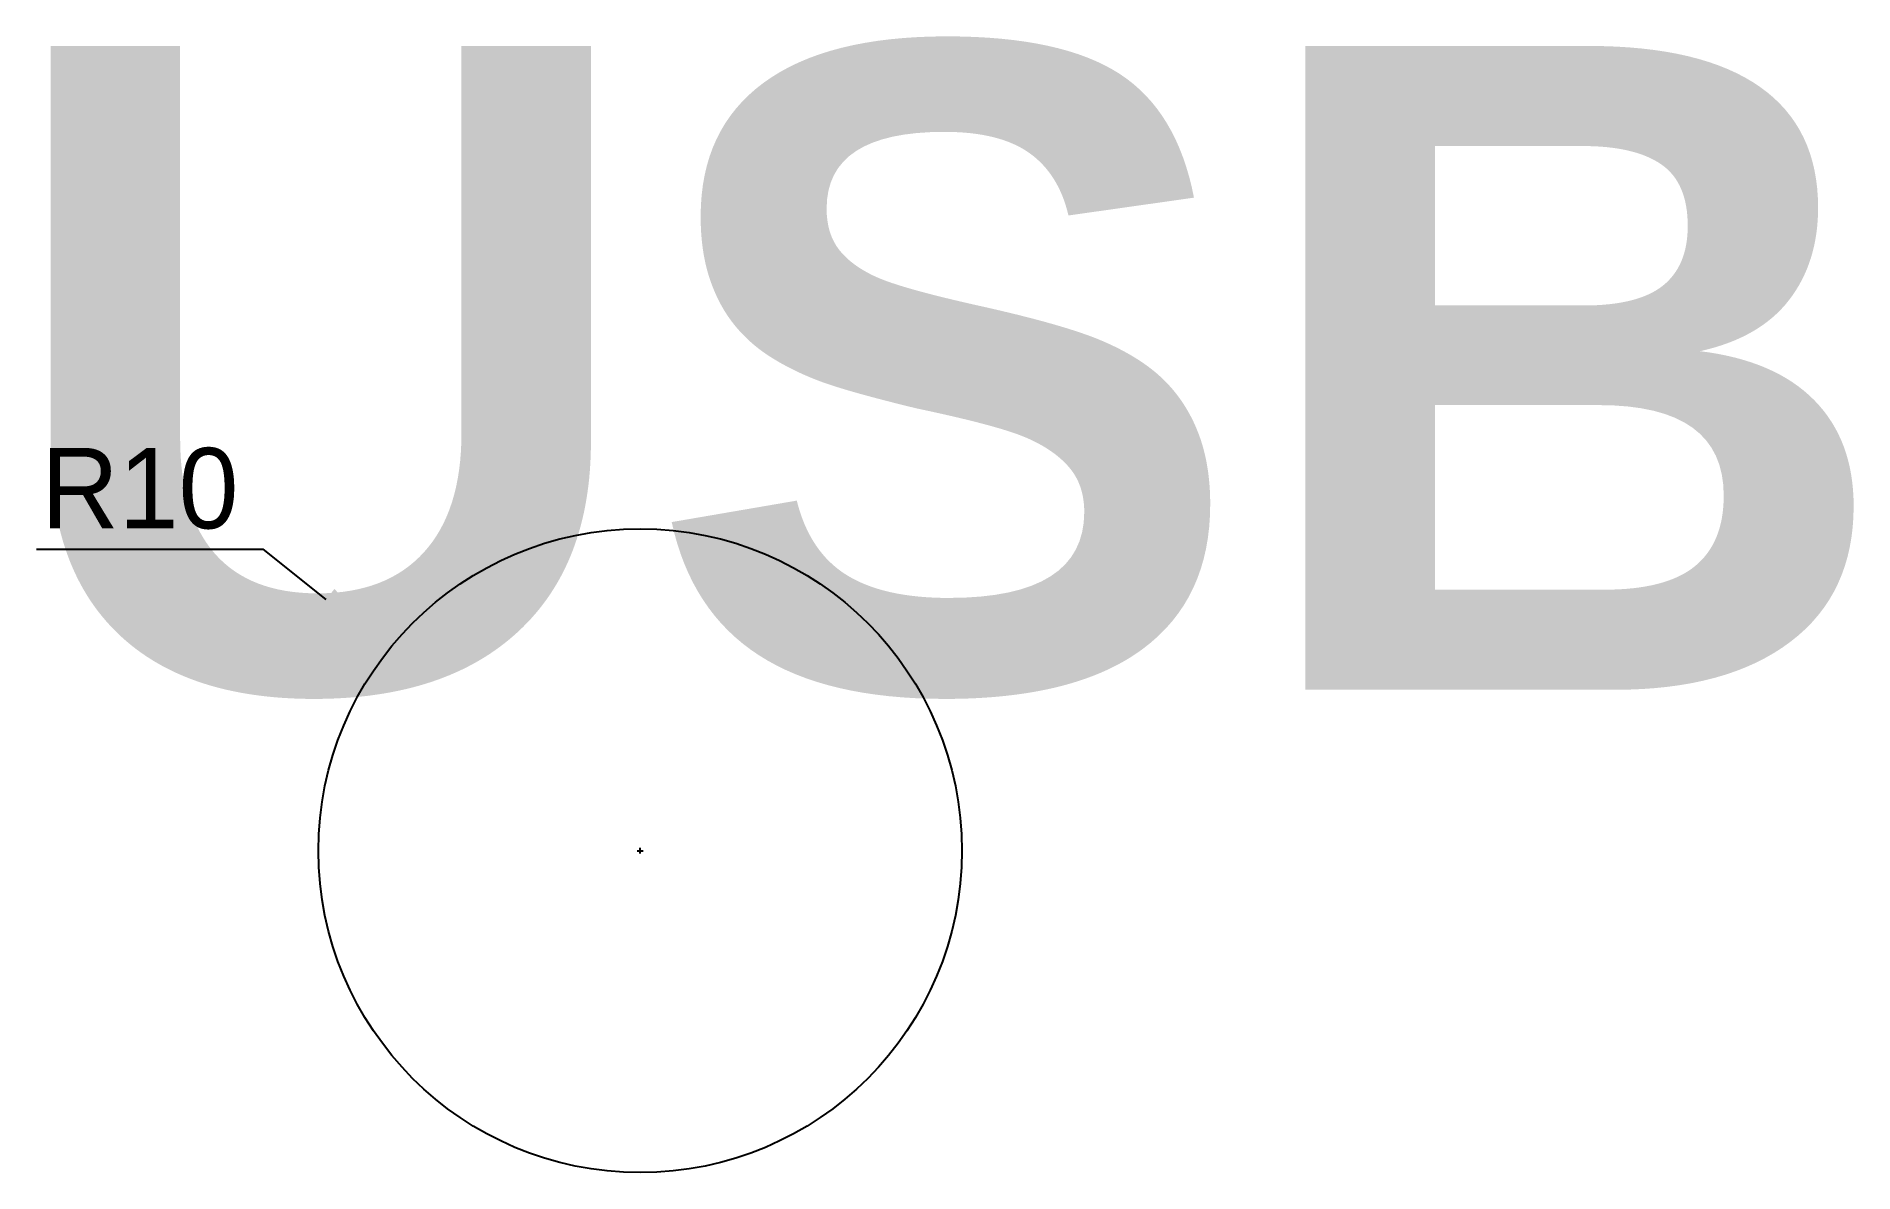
# Model space of a CAD drawing. Header units: millimetres. Extents: x 11.2 to 67.7, y 8 to 43.3.
import ezdxf

# ---------------------------------------------------------------- set-up
doc = ezdxf.new("R2010")
doc.units = ezdxf.units.MM
doc.layers.get('0').update_dxf_attribs({"lineweight": 25, "true_color": 0xffffff})
doc.layers.get('Defpoints').update_dxf_attribs({"true_color": 0xffffff})
doc.styles.add('textstyle0', font='')
doc.styles.add('textstyle1', font='')
doc.styles.add('textstyle2', font='')
doc.styles.get('textstyle0').set_extended_font_data('Arial')
doc.styles.get('textstyle1').set_extended_font_data('Arial')
doc.styles.get('textstyle2').set_extended_font_data('Arial')
doc.dimstyles.new('QCADDimStyle', dxfattribs={"dimtxt": 2.5, "dimasz": 2.5, "dimexe": 1.25, "dimexo": 0.625, "dimtad": 1, "dimtoh": 1, "dimdec": 4, "dimzin": 0, "dimdsep": 46, "dimtxsty": 'Standard', "dimcen": 0.09, "dimadec": 0, "dimazin": 0, "dimtfac": 1, "dimtdec": 4, "dimtofl": 0, "dimtmove": 0, "dimatfit": 3, "dimfxl": 1, "dimtolj": 1, "dimtzin": 0, "dimarcsym": 0})

# ---------------------------------------------------------------- blocks, each defined once
blk = doc.blocks.new('*D1')
at = {"color": 0, "lineweight": -2}
for p in [(11.233, 27.37), (20.239, 25.809)]:
    blk.add_line(p, (18.287, 27.37), dxfattribs=at)
at = {"color": 0}
for p, q in [((30, 17.91), (30, 18.09)), ((29.91, 18), (30.09, 18))]:
    blk.add_line(p, q, dxfattribs=at)
blk.add_solid([(19.979, 25.483), (20.499, 26.134), (22.191, 24.247)], dxfattribs=at)
at = {"layer": 'Defpoints', "color": 0}
for p in [(22.191, 24.247), (30, 18)]:
    blk.add_point(p, dxfattribs=at)
at = {"color": 0, "insert": (14.448, 29.245), "char_height": 2.5, "attachment_point": 5}
blk.add_mtext('\\A1;R10', dxfattribs=at)

msp = doc.modelspace()

# ---------------------------------------------------------------- linework, layer by layer
msp.add_circle((30, 18), 10)
msp.add_circle((30, 18), 10)

# ---------------------------------------------------------------- texts
at = {"insert": (10, 43), "char_height": 1, "attachment_point": 1}
for style in ['textstyle0', 'textstyle1', 'textstyle2']:
    msp.add_mtext('\\fArial|b1|i0|c0|p0;\\H20;USB', dxfattribs=dict(at, style=style))

# ---------------------------------------------------------------- dimensions: what is measured, and where the dimension line sits
dim = msp.add_radius_dim(center=(30, 18), mpoint=(22.19131, 24.24695), dimstyle='QCADDimStyle', override={"dimtxt": 2.5, "dimasz": 2.5, "dimexe": 1.25, "dimexo": 0.625, "dimgap": 0.625, "dimzin": 8, "dimclrd": 0, "dimclre": 0, "dimclrt": 0, "dimazin": 2, "dimtmove": 2})
dim.commit()
dim.dimension.update_dxf_attribs({"geometry": '*D1', "text_midpoint": (14.44768, 29.24543)})

doc.saveas('drawing.dxf')
